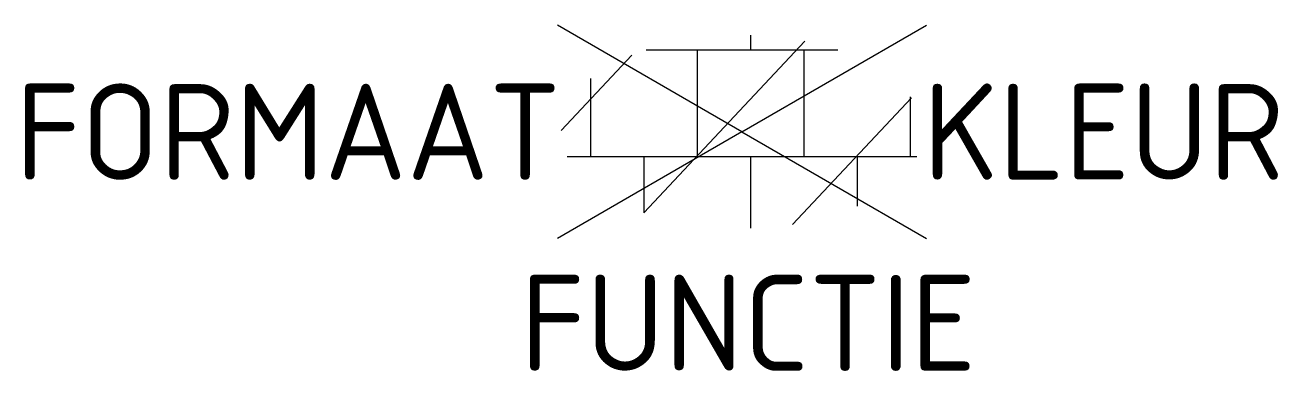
# Model space of a CAD drawing. Extents: x -13.5 to 10.1, y -4.5 to 2.
import ezdxf
from ezdxf.enums import TextEntityAlignment as Align

# ---------------------------------------------------------------- set-up
doc = ezdxf.new("R2010")
doc.units = 0
doc.styles.add('NLCS-ISO', font='NLCS-ISO.ttf')

msp = doc.modelspace()

# ---------------------------------------------------------------- linework, layer by layer
for p, q in [((0, 0), (-3.464, 2)), ((0, 0), (3.464, 2)), ((-1.845, -1.52), (1.179, 1.698)), ((-3.395, 0.023), (-2.066, 1.436)), ((0.95, -1.738), (3.18, 0.634)), ((0, 0), (-3.464, -2)), ((0, 0), (3.464, -2))]:
    msp.add_line(p, q)
at = {"ltscale": 0.1}
for p, q in [((0.165, 1.536), (0.165, 1.808)), ((-1.798, 1.536), (1.798, 1.536)), ((-0.835, -0.464), (-0.835, 1.536)), ((1.165, -0.464), (1.165, 1.536)), ((-2.835, -0.464), (-2.835, 0.996)), ((3.165, -0.464), (3.165, 0.655)), ((-3.281, -0.464), (3.281, -0.464)), ((-1.835, -1.523), (-1.835, -0.464)), ((0.165, -1.808), (0.165, -0.464)), ((2.165, -1.394), (2.165, -0.464))]:
    msp.add_line(p, q, dxfattribs=at)

# ---------------------------------------------------------------- texts
at = {"style": 'NLCS-ISO'}
msp.add_attdef('FORMAAT', text='40x40', height=1.8, dxfattribs=at).set_placement((-3.395, 0), align=Align.MIDDLE_RIGHT)
msp.add_attdef('KLEUR', text='G', height=1.8, dxfattribs=at).set_placement((3.395, 0), align=Align.MIDDLE_LEFT)
at = {"style": 'NLCS-ISO', "flags": 1}
msp.add_attdef('FUNCTIE', text='', height=1.8, dxfattribs=at).set_placement((0.116, -3.585), align=Align.MIDDLE_CENTER)

doc.saveas('drawing.dxf')
